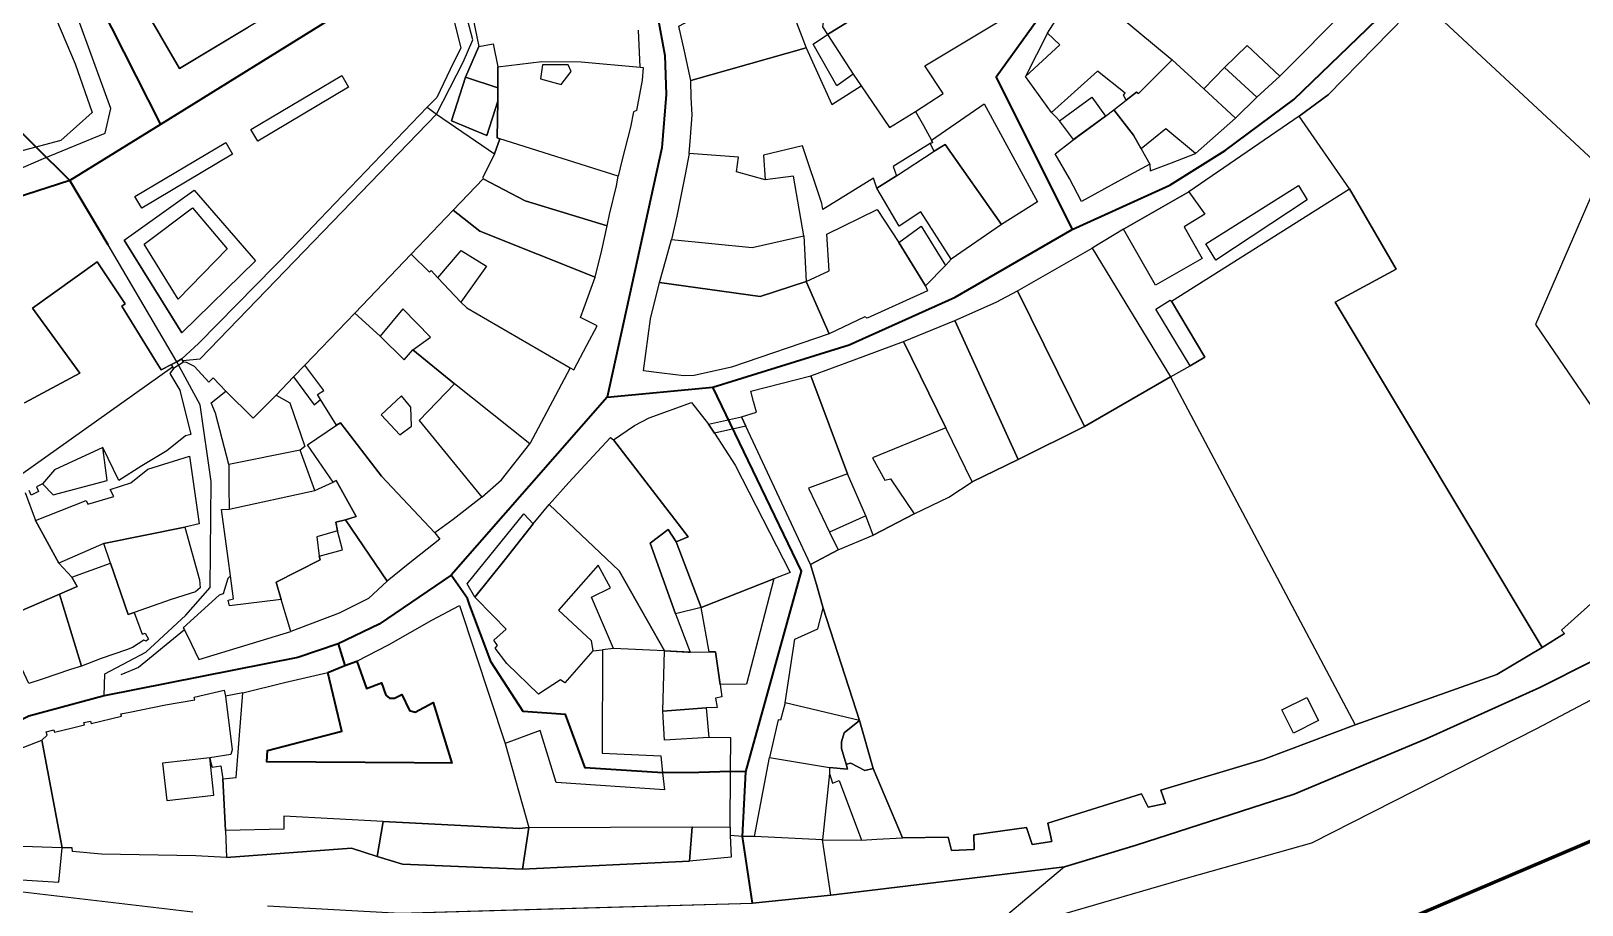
# Model space of a CAD drawing. Header units: millimetres. Extents: x 2635158 to 2636580, y 5834609 to 5836244.
# Drawn here: x 2635887.2 to 2636109.7, y 5835239.5 to 5835364.8 of the extents above; entities that cross this region are included whole.
import ezdxf

# ---------------------------------------------------------------- set-up
doc = ezdxf.new("R2010")
doc.units = ezdxf.units.MM
for name, color, linetype in [('IRT_OpenStreetMap_Vector geometry_amenity_parking', 44, 'Continuous'), ('IRT_OpenStreetMap_Vector geometry_barrier_city_wall', 90, 'Continuous'), ('IRT_OpenStreetMap_Vector geometry_barrier_fence', 90, 'Continuous'), ('IRT_OpenStreetMap_Vector geometry_barrier_hedge', 90, 'Continuous'), ('IRT_OpenStreetMap_Vector geometry_barrier_wall', 90, 'Continuous'), ('IRT_OpenStreetMap_Vector geometry_building_civic', 10, 'Continuous'), ('IRT_OpenStreetMap_Vector geometry_building_garage', 10, 'Continuous'), ('IRT_OpenStreetMap_Vector geometry_building_house', 10, 'Continuous'), ('IRT_OpenStreetMap_Vector geometry_building_residential', 10, 'Continuous'), ('IRT_OpenStreetMap_Vector geometry_building_yes', 10, 'Continuous'), ('IRT_OpenStreetMap_Vector geometry_highway_corridor', 220, 'Continuous'), ('IRT_OpenStreetMap_Vector geometry_highway_path', 220, 'Continuous'), ('IRT_OpenStreetMap_Vector geometry_highway_steps', 220, 'Continuous'), ('IRT_OpenStreetMap_Vector geometry_historic_castle', 20, 'Continuous'), ('IRT_OpenStreetMap_Vector geometry_landuse_forest', 60, 'Continuous'), ('IRT_OpenStreetMap_Vector geometry_landuse_grass', 60, 'Continuous'), ('IRT_OpenStreetMap_Vector geometry_landuse_orchard', 60, 'Continuous'), ('IRT_OpenStreetMap_Vector geometry_leisure_garden', 82, 'Continuous'), ('IRT_OpenStreetMap_Vector geometry_leisure_outdoor_seating', 82, 'Continuous'), ('IRT_OpenStreetMap_Vector geometry_leisure_park', 82, 'Continuous'), ('IRT_OpenStreetMap_Vector geometry_man_made_tower', 30, 'Continuous'), ('IRT_OpenStreetMap_Vector geometry_natural_scrub', 72, 'Continuous'), ('IRT_OpenStreetMap_Vector geometry_unknown', 7, 'Continuous')]:
    doc.layers.add(name, color=color, linetype=linetype)
for name, color, linetype, lineweight in [('IRT_OpenStreetMap_Vector geometry_highway_footway', 220, 'Continuous', 30), ('IRT_OpenStreetMap_Vector geometry_highway_pedestrian', 220, 'Continuous', 35), ('IRT_OpenStreetMap_Vector geometry_waterway_river', 130, 'Continuous', 60)]:
    doc.layers.add(name, color=color, linetype=linetype, lineweight=lineweight)

msp = doc.modelspace()

# ---------------------------------------------------------------- linework, layer by layer
at = {"layer": 'IRT_OpenStreetMap_Vector geometry_amenity_parking'}
msp.add_lwpolyline([(2635993.74, 5835286.24), (2635989.8, 5835271.15), (2635986.03, 5835271.1), (2635985.34, 5835275.81), (2635984.43, 5835275.77), (2635983.29, 5835282.16), (2635993.74, 5835286.24)], dxfattribs=at)
at = {"layer": 'IRT_OpenStreetMap_Vector geometry_barrier_city_wall'}
msp.add_lwpolyline([(2636012.2, 5835249.14), (2636018.72, 5835249.21), (2636019.19, 5835247.31), (2636022.45, 5835247.43), (2636022.43, 5835249.55), (2636029.98, 5835250.62), (2636030.78, 5835248.18), (2636033.58, 5835248.61), (2636033.02, 5835251.25), (2636046.48, 5835255.42), (2636047.44, 5835253.53), (2636049.91, 5835254.03), (2636049.26, 5835255.97), (2636063.94, 5835260.35), (2636077.13, 5835265.32), (2636097.43, 5835272.55), (2636103.95, 5835276.41), (2636107.14, 5835278.4), (2636106.72, 5835278.9), (2636122.97, 5835293.47), (2636124.18, 5835294.49), (2636138.04, 5835307.87), (2636162.34, 5835344.96), (2636174.44, 5835393.68)], dxfattribs=at)
at = {"layer": 'IRT_OpenStreetMap_Vector geometry_barrier_fence'}
for points in [[(2636103.95, 5835276.41), (2636074.23, 5835325.95), (2636082.98, 5835330.66), (2636076.32, 5835342.2), (2636069.1, 5835352.59)], [(2635937.7, 5835251.45), (2635936.81, 5835246.43)], [(2635915.21, 5835246.31), (2635933.13, 5835247.62), (2635936.81, 5835246.43), (2635940.44, 5835245.33), (2635957.69, 5835244.65), (2635981.63, 5835245.77)]]:
    msp.add_lwpolyline(points, dxfattribs=at)
at = {"layer": 'IRT_OpenStreetMap_Vector geometry_barrier_hedge'}
for points in [[(2635860.66, 5835386.77), (2635858.8, 5835383.83), (2635858.02, 5835379.6), (2635858.18, 5835374.62), (2635865.89, 5835342.57), (2635868.33, 5835340.6), (2635884.99, 5835344.83), (2635888.95, 5835346.55), (2635897.78, 5835350.14), (2635898.61, 5835353.7), (2635893.74, 5835367.07), (2635887.67, 5835379.18), (2635882.16, 5835384.81), (2635876.83, 5835387.49), (2635870.63, 5835389.16), (2635864.79, 5835388.72), (2635860.66, 5835386.77)], [(2635900.54, 5835334.83), (2635910.55, 5835341.97), (2635919.38, 5835331.88)], [(2635903.39, 5835334.26), (2635910.31, 5835339.44), (2635915.31, 5835333.6), (2635908.26, 5835326.37), (2635903.39, 5835334.26)], [(2636050.64, 5835315.22), (2636077.13, 5835265.32)]]:
    msp.add_lwpolyline(points, dxfattribs=at)
at = {"layer": 'IRT_OpenStreetMap_Vector geometry_barrier_wall'}
for points in [[(2636112.78, 5835405.79), (2636111.74, 5835404.11), (2636109.03, 5835399.73), (2636103.98, 5835392.07), (2636097.92, 5835382.48), (2636094.82, 5835377.59), (2636086.54, 5835369.28), (2636073.24, 5835355.65), (2636069.1, 5835352.59), (2636053.25, 5835341.74), (2636043.9, 5835336.4), (2636039.39, 5835333.66)], [(2636066.32, 5835358.36), (2636076.04, 5835368.15), (2636080.97, 5835373.06), (2636087.07, 5835378.41), (2636094.05, 5835388.06)], [(2636033.57, 5835353.13), (2636034.16, 5835352.5), (2636034.7, 5835351.93)], [(2636047.66, 5835345.74), (2636047.73, 5835344.74), (2636050.79, 5835345.93), (2636054.22, 5835347.25)], [(2635900.54, 5835334.83), (2635908.8, 5835321.51)], [(2636018.36, 5835331.2), (2636018.77, 5835331.66), (2636019.14, 5835332.09)], [(2635908.79, 5835317.81), (2635908.08, 5835317.38), (2635907.32, 5835316.97)], [(2636013.83, 5835295.57), (2636018.81, 5835297.97), (2636022.18, 5835300.17)], [(2635998.97, 5835288.3), (2635999.83, 5835285.46), (2636000.8, 5835282.06), (2636006.03, 5835265.96), (2636007.99, 5835259.08), (2636012.2, 5835249.14)], [(2635983.29, 5835282.16), (2635979.64, 5835281.24)], [(2635984.43, 5835275.77), (2635983.29, 5835282.16)], [(2635995.33, 5835268.5), (2635996.75, 5835277.62), (2636000.03, 5835279.07), (2636000.8, 5835282.06)], [(2635909.16, 5835278.93), (2635902.57, 5835273.57), (2635900.05, 5835272.48)], [(2635967.77, 5835275.94), (2635969.14, 5835276.08)], [(2635917.54, 5835269.91), (2635916.31, 5835269.68), (2635915.06, 5835269.46)], [(2635958.58, 5835250.6), (2635957.69, 5835244.65)], [(2635990.94, 5835249.33), (2635989.24, 5835249.32), (2635987.48, 5835249.47)], [(2636000.69, 5835248.85), (2636006.32, 5835248.77)]]:
    msp.add_lwpolyline(points, dxfattribs=at)
at = {"layer": 'IRT_OpenStreetMap_Vector geometry_building_civic'}
msp.add_lwpolyline([(2636007.99, 5835292.52), (2636006.9, 5835295.29), (2636004.29, 5835301.3), (2635999.05, 5835315.37), (2636005.23, 5835317.65), (2636012.33, 5835320.28), (2636018.39, 5835307.9), (2636007.89, 5835303.6), (2636009.66, 5835300.42), (2636010.45, 5835300.6), (2636013.83, 5835295.57), (2636007.99, 5835292.52)], dxfattribs=at)
at = {"layer": 'IRT_OpenStreetMap_Vector geometry_building_garage'}
for points in [[(2636063.03, 5835355.31), (2636058.35, 5835359.58), (2636055.42, 5835356.53), (2636059.93, 5835352.32), (2636063.03, 5835355.31)], [(2636036.69, 5835349.26), (2636034.7, 5835351.93), (2636039.34, 5835355.31), (2636041.3, 5835352.62), (2636036.69, 5835349.26)], [(2636004.11, 5835259.67), (2636003.43, 5835261.92), (2636003.41, 5835262.87), (2636003.83, 5835264.18), (2636006.03, 5835265.96), (2635995.33, 5835268.5), (2635994.66, 5835265.98), (2635994.35, 5835266.04), (2635993.08, 5835260.62), (2636001.71, 5835259.21), (2636004.31, 5835258.96), (2636004.11, 5835259.67)], [(2635977.81, 5835267.29), (2635984.02, 5835267.76), (2635984.41, 5835263.49), (2635978.06, 5835263.14), (2635977.81, 5835267.29)]]:
    msp.add_lwpolyline(points, dxfattribs=at)
at = {"layer": 'IRT_OpenStreetMap_Vector geometry_building_house'}
for points in [[(2636053.25, 5835341.74), (2636055.54, 5835338.54), (2636052.6, 5835336.73), (2636055.18, 5835332.19), (2636048.45, 5835328.36), (2636043.9, 5835336.4), (2636053.25, 5835341.74)], [(2635979.06, 5835334.92), (2635990.61, 5835333.75), (2635998.04, 5835335.43), (2635998.34, 5835328.89), (2635991.78, 5835326.72), (2635977.34, 5835328.74), (2635978.3, 5835332.14), (2635979.06, 5835334.92)], [(2636038.27, 5835308.11), (2636028.67, 5835327.55), (2636039.39, 5835333.66), (2636050.64, 5835315.22), (2636038.27, 5835308.11)], [(2636028.75, 5835303.35), (2636019.67, 5835323.31), (2636025.6, 5835325.92), (2636028.67, 5835327.55), (2636038.27, 5835308.11), (2636028.75, 5835303.35)], [(2635990.94, 5835249.33), (2635993.08, 5835260.62), (2636001.71, 5835259.21), (2636001.69, 5835258.35), (2636000.69, 5835248.85), (2635990.94, 5835249.33)]]:
    msp.add_lwpolyline(points, dxfattribs=at)
at = {"layer": 'IRT_OpenStreetMap_Vector geometry_building_residential'}
for points in [[(2635940.66, 5835394.54), (2635944.42, 5835388.33), (2635944.31, 5835380.66), (2635945.41, 5835378.53), (2635944.68, 5835378.29), (2635944.35, 5835378.83), (2635942.72, 5835378.51), (2635941.87, 5835379.41), (2635929.83, 5835372.28), (2635908.48, 5835359.43), (2635901.5, 5835371.46), (2635912.08, 5835377.6), (2635917.49, 5835382.2), (2635929.39, 5835388.53), (2635939.98, 5835394.09), (2635940.66, 5835394.54)], [(2636014.05, 5835353.29), (2636018.01, 5835355.86), (2636015.39, 5835359.81), (2636030.67, 5835368.98), (2636024.69, 5835378.46), (2636016.83, 5835373.69), (2636004.28, 5835366.06), (2636001.43, 5835364.32), (2636005.08, 5835358.6), (2636006.24, 5835356.93), (2636010.3, 5835350.97), (2636014.05, 5835353.29)], [(2635994.3, 5835373.04), (2635998.37, 5835362.42), (2635981.82, 5835357.7), (2635980.91, 5835361.94), (2635980.1, 5835365.49), (2635994.3, 5835373.04)], [(2636033, 5835364.48), (2636034.93, 5835367.56), (2636035.68, 5835368.28), (2636038.49, 5835371), (2636050.87, 5835360.7), (2636046.05, 5835355.85), (2636045.75, 5835356.04), (2636044.28, 5835354.9), (2636043.9, 5835355.6), (2636044.11, 5835355.89), (2636040.15, 5835359.03), (2636033.57, 5835353.13), (2636029.82, 5835358.31), (2636034.74, 5835362.82), (2636033, 5835364.48)], [(2635947.65, 5835367.15), (2635948.8, 5835362.4), (2635947.3, 5835359.29), (2635945.4, 5835355.3), (2635943.99, 5835353.87), (2635945.31, 5835352.9), (2635953.64, 5835347.19), (2635954.43, 5835349.36), (2635954.03, 5835349.5), (2635954.13, 5835354.74)], [(2635954.13, 5835354.74), (2635952.56, 5835349.83), (2635947.47, 5835351.93), (2635949.47, 5835358.17), (2635951.42, 5835362.61), (2635953.47, 5835362.95), (2635954.13, 5835359.69), (2635960.44, 5835360.43), (2635966.07, 5835360.39), (2635974.56, 5835359.62), (2635974.32, 5835364.91)], [(2635998.37, 5835362.42), (2636002.05, 5835354.29), (2636006.24, 5835356.93), (2636010.3, 5835350.97), (2636014.05, 5835353.29), (2636015.18, 5835351.26), (2636016.34, 5835349.18), (2636016.49, 5835348.84), (2636016.15, 5835348.66), (2636010.85, 5835345.39), (2636011.34, 5835344.03), (2636008.49, 5835342.26), (2636008.01, 5835343.7), (2636000.73, 5835339.2), (2636000.6, 5835340.09), (2635997.83, 5835348.36), (2635992.26, 5835347.03), (2635992.49, 5835343.49), (2635988.38, 5835344.62), (2635988.66, 5835346.73), (2635981.58, 5835347.23), (2635981.79, 5835349.59), (2635982.01, 5835352.77), (2635981.88, 5835355.28), (2635981.82, 5835357.7), (2635998.37, 5835362.42)], [(2636042.52, 5835353.53), (2636044.28, 5835354.9), (2636045.75, 5835356.04), (2636046.05, 5835355.85), (2636050.87, 5835360.7), (2636055.42, 5835356.53), (2636059.93, 5835352.32), (2636054.22, 5835347.25), (2636049.95, 5835350.8), (2636046.42, 5835347.91), (2636045.31, 5835349.87), (2636042.52, 5835353.53)], [(2636016.15, 5835348.66), (2636016.49, 5835348.84), (2636016.34, 5835349.18), (2636023.88, 5835354.37), (2636031.57, 5835340.31), (2636026.36, 5835337.05), (2636018.31, 5835348.56), (2636016.73, 5835347.58), (2636016.15, 5835348.66)], [(2636042.52, 5835353.53), (2636045.31, 5835349.87), (2636046.42, 5835347.91), (2636047.66, 5835345.74), (2636043.08, 5835343.23), (2636037.88, 5835340.38), (2636036.13, 5835343.66), (2636034.07, 5835347.21), (2636036.42, 5835349.01), (2636041.3, 5835352.62), (2636042.52, 5835353.53)], [(2635971.39, 5835343.98), (2635954.43, 5835349.36), (2635953.64, 5835347.19), (2635951.98, 5835343.83), (2635952.05, 5835343.61), (2635958.06, 5835340.46), (2635969.81, 5835336.86), (2635970.15, 5835338.49), (2635971.13, 5835342.62), (2635971.39, 5835343.98)], [(2636011.34, 5835344.03), (2636016.73, 5835347.58), (2636018.31, 5835348.56), (2636026.36, 5835337.05), (2636019.14, 5835332.09), (2636014.81, 5835338.86), (2636011.71, 5835336.84), (2636008.49, 5835342.26), (2636011.34, 5835344.03)], [(2635996.55, 5835344), (2635992.49, 5835343.49), (2635988.38, 5835344.62), (2635988.66, 5835346.73), (2635981.58, 5835347.23), (2635981, 5835344.22), (2635979.8, 5835338.24), (2635979.06, 5835334.92), (2635990.61, 5835333.75), (2635998.04, 5835335.43), (2635996.55, 5835344)], [(2635968.11, 5835329.5), (2635969.07, 5835333.39), (2635969.81, 5835336.86), (2635958.06, 5835340.46), (2635952.05, 5835343.61), (2635947.74, 5835339.12), (2635951.54, 5835336.1), (2635968.11, 5835329.5)], [(2636001.33, 5835335.69), (2636008.56, 5835339.21), (2636011.67, 5835334.49), (2636015.49, 5835328.29), (2636015.76, 5835327.57), (2636007.13, 5835323.62), (2636006.8, 5835323.81), (2636001.65, 5835321.4), (2635998.34, 5835328.89), (2636001.64, 5835330.4), (2636001.33, 5835335.69)], [(2635949.67, 5835325.11), (2635964.51, 5835316.52), (2635960.73, 5835309.41), (2635958.72, 5835305.64), (2635947.93, 5835314.21), (2635941.92, 5835319.1), (2635944.48, 5835320.93), (2635940.51, 5835324.96), (2635937.26, 5835321.04), (2635933.6, 5835324.35), (2635941.69, 5835332.82), (2635944.32, 5835330.24), (2635944.57, 5835330.45), (2635945.52, 5835329.41), (2635948.83, 5835325.94), (2635949.67, 5835325.11)], [(2635894.17, 5835315.76), (2635887.39, 5835325.09), (2635896.65, 5835331.7), (2635900.66, 5835325.71), (2635900.21, 5835325.38), (2635904.86, 5835317.76), (2635905.82, 5835316.25), (2635907.32, 5835316.97), (2635907.45, 5835316.66), (2635907.59, 5835316.4), (2635907.06, 5835315.69), (2635908.52, 5835313.32), (2635910.08, 5835306.96), (2635909.31, 5835306.77), (2635906.65, 5835304.63), (2635903.05, 5835302.46), (2635899.75, 5835300.38), (2635897.47, 5835305.07), (2635890.52, 5835301.89), (2635888.83, 5835299.87), (2635887.93, 5835299.43), (2635888.23, 5835298.78), (2635887.18, 5835298.24), (2635886.88, 5835298.91)], [(2635976.05, 5835323.54), (2635977.34, 5835328.74), (2635991.78, 5835326.72), (2635998.34, 5835328.89), (2636001.65, 5835321.4), (2635987.67, 5835316.6), (2635982.28, 5835315.43), (2635980.83, 5835315.37), (2635977.66, 5835315.76), (2635975.03, 5835316.1), (2635976.05, 5835323.54)], [(2636022.18, 5835300.17), (2636018.39, 5835307.9), (2636012.33, 5835320.28), (2636019.67, 5835323.31), (2636028.75, 5835303.35), (2636022.18, 5835300.17)], [(2635886.24, 5835311.49), (2635894.17, 5835315.76)], [(2635998.97, 5835288.3), (2635989.69, 5835308.15), (2635989.07, 5835309.48), (2635991.24, 5835310.15), (2635990.83, 5835311.69), (2635990.41, 5835313.15), (2635999.05, 5835315.37), (2636004.29, 5835301.3), (2635998.7, 5835299.24), (2636001.69, 5835292.97), (2636002.94, 5835290.4), (2635998.97, 5835288.3)], [(2635915.12, 5835313.15), (2635919.01, 5835309.3), (2635922.31, 5835312.61), (2635924.3, 5835311.48), (2635926.45, 5835305.25), (2635925.76, 5835304.71), (2635915.52, 5835302.64), (2635913.65, 5835310), (2635913.02, 5835311.49), (2635915.12, 5835313.15)], [(2635954.66, 5835300.44), (2635958.72, 5835305.64), (2635947.93, 5835314.21), (2635942.86, 5835308.98), (2635951.84, 5835297.99), (2635954.66, 5835300.44)], [(2635975.82, 5835309.36), (2635981.92, 5835311.56), (2635984.37, 5835308.44), (2635985.22, 5835307.13), (2635988.2, 5835302.55), (2635996.06, 5835287.19), (2635993.74, 5835286.24), (2635983.29, 5835282.16), (2635979.69, 5835291.55), (2635981.43, 5835292.29), (2635970.71, 5835306.19), (2635973.75, 5835308.24), (2635975.82, 5835309.36)], [(2635931.55, 5835308.63), (2635937.43, 5835301), (2635945.11, 5835292.86), (2635945.8, 5835291.95), (2635941.26, 5835288.35), (2635938.27, 5835285.93), (2635932.29, 5835294.72), (2635933.81, 5835295.19), (2635930.95, 5835300.34), (2635930.52, 5835300.11), (2635926.83, 5835305.48), (2635931.01, 5835308.29), (2635931.55, 5835308.63)], [(2635979.69, 5835291.55), (2635978.58, 5835293.33), (2635975.96, 5835291.39), (2635979.64, 5835281.24), (2635981.72, 5835275.76), (2635978.05, 5835275.92), (2635971.54, 5835287.39), (2635961.48, 5835296.94), (2635964.31, 5835300.08), (2635968.36, 5835304.48), (2635970.31, 5835306.54), (2635970.71, 5835306.19), (2635981.43, 5835292.29), (2635979.69, 5835291.55)], [(2635901.48, 5835300.01), (2635903.9, 5835301.99), (2635909.88, 5835303.84), (2635910.44, 5835300.17), (2635911.27, 5835294.13), (2635909.23, 5835293.68), (2635897.62, 5835291.32), (2635891.14, 5835288.51), (2635887.8, 5835294.61), (2635895.06, 5835297.48), (2635895.33, 5835296.96), (2635899.04, 5835298.07), (2635898.51, 5835299.08), (2635901.48, 5835300.01)], [(2635925.76, 5835304.71), (2635915.52, 5835302.64), (2635915.55, 5835299.39), (2635915.58, 5835296.27), (2635927.87, 5835298.95), (2635925.76, 5835304.71)], [(2635930.52, 5835300.11), (2635930.95, 5835300.34), (2635933.81, 5835295.19), (2635932.29, 5835294.72), (2635930.87, 5835294.38), (2635931.14, 5835293.12), (2635928.15, 5835292.29), (2635928.51, 5835289.52), (2635928.65, 5835289), (2635922.35, 5835285.78), (2635923.04, 5835283.31), (2635915.62, 5835282.39), (2635915.44, 5835283.2), (2635916.19, 5835283.38), (2635915.79, 5835286.7), (2635915.43, 5835289.16), (2635914.49, 5835296.19), (2635915.58, 5835296.27), (2635927.87, 5835298.95), (2635930.52, 5835300.11)], [(2635950.82, 5835283.61), (2635955.12, 5835288.97), (2635959.19, 5835294.16), (2635961.48, 5835296.94), (2635971.54, 5835287.39), (2635978.05, 5835275.92), (2635970.74, 5835276.25), (2635967.59, 5835283.62), (2635970.29, 5835284.98), (2635968.52, 5835288.22), (2635962.84, 5835281.75), (2635967.5, 5835277.43), (2635967.77, 5835275.94), (2635963.76, 5835271.33), (2635963.12, 5835271.77), (2635959.97, 5835269.72), (2635955.43, 5835274.14), (2635953.73, 5835276.3), (2635954.07, 5835276.68), (2635953.54, 5835277.46), (2635955.31, 5835279.06), (2635953.45, 5835280.95), (2635950.82, 5835283.61)], [(2635938.27, 5835285.93), (2635935.6, 5835283.42), (2635933.56, 5835282.43), (2635931.38, 5835281.34), (2635924.42, 5835278.69), (2635923.04, 5835283.31), (2635922.35, 5835285.78), (2635928.65, 5835289), (2635928.51, 5835289.52), (2635931.87, 5835290.4), (2635931.14, 5835293.12), (2635930.87, 5835294.38), (2635932.29, 5835294.72), (2635938.27, 5835285.93)], [(2635901.09, 5835281.16), (2635898.57, 5835288.49), (2635897.62, 5835291.32), (2635909.23, 5835293.68), (2635911.34, 5835286.12), (2635911.42, 5835284.95), (2635910.75, 5835284.42), (2635907.28, 5835283.3), (2635901.96, 5835281.42), (2635901.09, 5835281.16)], [(2635891.25, 5835284.04), (2635893.8, 5835285.18), (2635893.02, 5835286.51), (2635898.57, 5835288.49), (2635901.09, 5835281.16), (2635901.96, 5835281.42), (2635903.12, 5835278.34), (2635903.54, 5835278.47), (2635904.03, 5835277.6), (2635903.69, 5835277.3), (2635903.35, 5835277.45), (2635901.7, 5835276.43), (2635900.88, 5835276.1), (2635897.22, 5835274.82), (2635894.42, 5835273.76), (2635891.25, 5835284.04)], [(2635923.04, 5835283.31), (2635915.62, 5835282.39), (2635915.44, 5835283.2), (2635916.19, 5835283.38), (2635915.79, 5835286.7), (2635915.4, 5835286.33), (2635914.75, 5835284.09), (2635914.16, 5835283.92), (2635909, 5835279.23), (2635909.16, 5835278.93), (2635910.19, 5835276.87), (2635911.24, 5835274.69), (2635924.42, 5835278.69), (2635923.04, 5835283.31)], [(2635882.58, 5835280.34), (2635891.25, 5835284.04), (2635894.42, 5835273.76), (2635892.82, 5835273.27), (2635888.77, 5835271.89), (2635886.85, 5835271.25), (2635883.84, 5835277.72), (2635882.58, 5835280.34)], [(2635948.62, 5835282.43), (2635955.17, 5835262.65), (2635958.58, 5835250.6), (2635957.19, 5835250.46), (2635937.7, 5835251.45), (2635923.45, 5835252.22), (2635923.42, 5835250.35), (2635915.06, 5835250.16), (2635914.69, 5835257.56), (2635916.61, 5835257.78), (2635917.54, 5835269.91), (2635923.54, 5835271.39), (2635929.75, 5835272.83), (2635931.76, 5835264.41), (2635921.07, 5835261.64), (2635920.99, 5835260.04), (2635942.11, 5835259.88), (2635947.54, 5835259.85), (2635944.86, 5835268.52), (2635942.25, 5835267.13), (2635941.45, 5835267.4), (2635940.35, 5835269.69), (2635939.31, 5835269.14), (2635938.57, 5835269.13), (2635938.08, 5835269.56), (2635937.45, 5835271.36), (2635935.28, 5835270.52), (2635933.92, 5835274.44), (2635938.44, 5835276.78), (2635944.67, 5835280.34), (2635948.62, 5835282.43)], [(2635879.49, 5835258.88), (2635881.73, 5835260.21), (2635885.27, 5835261.77), (2635888.7, 5835263.12), (2635891.62, 5835247.7), (2635884.52, 5835247.92), (2635878.12, 5835247.81), (2635875.52, 5835247.34), (2635875.72, 5835249.71), (2635876.29, 5835253.44), (2635877.81, 5835256.11), (2635879.49, 5835258.88)], [(2636007.99, 5835259.08), (2636006.77, 5835258.79), (2636004.75, 5835259.82), (2636004.11, 5835259.67), (2636004.31, 5835258.96), (2636001.71, 5835259.21), (2636001.69, 5835258.35), (2636002.12, 5835256.97), (2636003.1, 5835257.34), (2636006.32, 5835248.77), (2636008.51, 5835248.91), (2636012.2, 5835249.14), (2636007.99, 5835259.08)], [(2635982.02, 5835250.71), (2635987.45, 5835250.64), (2635987.48, 5835249.47), (2635987.58, 5835246.34), (2635981.63, 5835245.77), (2635982.02, 5835250.71)]]:
    msp.add_lwpolyline(points, dxfattribs=at)
at = {"layer": 'IRT_OpenStreetMap_Vector geometry_building_yes'}
for points in [[(2636004.28, 5835366.06), (2636003.88, 5835367.01), (2636005.03, 5835367.5), (2636002.91, 5835371.7), (2636001.95, 5835371.22), (2636001.04, 5835373.13), (2636000.69, 5835372.99), (2635999.99, 5835374.1), (2635997.39, 5835372.81), (2636000.82, 5835366.1), (2636000.69, 5835365.41), (2636001.43, 5835364.32), (2636004.28, 5835366.06)], [(2636001.43, 5835364.32), (2636005.08, 5835358.6), (2636002.74, 5835356.97), (2635999.37, 5835362.94), (2636001.43, 5835364.32)], [(2636066.32, 5835358.36), (2636061.61, 5835362.73), (2636058.35, 5835359.58), (2636063.03, 5835355.31), (2636066.32, 5835358.36)], [(2635954.13, 5835354.74), (2635954.11, 5835356.67), (2635949.47, 5835358.17), (2635947.47, 5835351.93), (2635952.56, 5835349.83), (2635954.13, 5835354.74)], [(2635913.3, 5835315.09), (2635912.66, 5835314.46), (2635910.63, 5835316.7), (2635909.45, 5835317.26), (2635909.06, 5835317.35), (2635908.9, 5835317.59), (2635908.79, 5835317.81), (2635911.21, 5835320.02), (2635924.88, 5835333.92), (2635928.62, 5835337.82), (2635943.99, 5835353.87), (2635945.31, 5835352.9), (2635953.64, 5835347.19), (2635951.98, 5835343.83), (2635952.05, 5835343.61), (2635947.74, 5835339.12), (2635941.69, 5835332.82), (2635933.6, 5835324.35), (2635926.44, 5835316.92), (2635924.84, 5835315.23), (2635922.31, 5835312.61), (2635919.01, 5835309.3), (2635915.12, 5835313.15), (2635913.3, 5835315.09)], [(2636068.98, 5835342.64), (2636070.21, 5835340.59), (2636057.11, 5835331.96), (2636055.7, 5835334.29), (2636068.98, 5835342.64)], [(2635968.38, 5835322.56), (2635965.98, 5835323.73), (2635966.5, 5835325.16), (2635968.11, 5835329.5), (2635951.54, 5835336.1), (2635947.74, 5835339.12), (2635941.69, 5835332.82), (2635944.32, 5835330.24), (2635944.57, 5835330.45), (2635945.52, 5835329.41), (2635948.85, 5835333.33), (2635952.52, 5835331.08), (2635948.83, 5835325.94), (2635949.67, 5835325.11), (2635964.51, 5835316.52), (2635965.04, 5835316.25), (2635966.89, 5835319.77), (2635968.38, 5835322.56)], [(2636011.67, 5835334.49), (2636014.84, 5835336.85), (2636018.36, 5835331.2), (2636015.49, 5835328.29), (2636011.67, 5835334.49)], [(2636053.43, 5835316.8), (2636048.5, 5835324.94), (2636050.59, 5835326.23), (2636050.75, 5835326.08), (2636055.56, 5835318.03), (2636053.43, 5835316.8)], [(2635907.32, 5835316.97), (2635908.08, 5835317.38), (2635908.79, 5835317.81), (2635908.9, 5835317.59), (2635909.06, 5835317.35), (2635907.59, 5835316.4), (2635907.45, 5835316.66), (2635907.32, 5835316.97)], [(2635928.25, 5835312.7), (2635929.19, 5835313.28), (2635926.44, 5835316.92), (2635924.84, 5835315.23), (2635927.77, 5835311.2), (2635928.69, 5835311.98), (2635928.25, 5835312.7)], [(2635984.37, 5835308.44), (2635989.07, 5835309.48), (2635989.69, 5835308.15), (2635985.22, 5835307.13), (2635984.37, 5835308.44)], [(2635898.09, 5835300.36), (2635897.47, 5835305.07), (2635890.52, 5835301.89), (2635888.83, 5835299.87), (2635890.36, 5835298.29), (2635898.09, 5835300.36)], [(2636007.99, 5835292.52), (2636006.9, 5835295.29), (2636001.69, 5835292.97), (2636002.94, 5835290.4), (2636007.99, 5835292.52)], [(2635987.52, 5835258.65), (2635987.54, 5835263.45), (2635984.41, 5835263.49), (2635978.06, 5835263.14), (2635977.81, 5835267.29), (2635978.05, 5835275.92), (2635970.74, 5835276.25), (2635969.14, 5835276.08), (2635969.09, 5835261.26), (2635977.51, 5835260.87), (2635977.74, 5835258.44), (2635978.05, 5835256), (2635962.52, 5835257.08), (2635960.22, 5835264.52), (2635955.17, 5835262.65), (2635958.58, 5835250.6), (2635982.02, 5835250.71), (2635987.45, 5835250.64), (2635987.52, 5835258.65)], [(2635985.34, 5835275.81), (2635986.03, 5835271.1), (2635986.27, 5835269.33), (2635985.37, 5835269.17), (2635985.58, 5835267.79), (2635984.02, 5835267.76), (2635977.81, 5835267.29), (2635978.05, 5835275.92), (2635981.39, 5835275.76), (2635981.72, 5835275.76), (2635984.43, 5835275.77), (2635985.34, 5835275.81)], [(2635910.65, 5835268.92), (2635910.58, 5835269.31), (2635914.86, 5835270.31), (2635915.06, 5835269.46), (2635916, 5835261.74), (2635915.83, 5835261.08), (2635912.81, 5835260.6), (2635912.98, 5835259.87), (2635913.17, 5835259.26), (2635914.38, 5835259.43), (2635914.69, 5835257.56), (2635915.06, 5835250.16), (2635915.21, 5835246.31), (2635910.82, 5835246.52), (2635897.3, 5835246.8), (2635893.12, 5835247.18), (2635893.08, 5835247.68), (2635891.62, 5835247.7), (2635888.7, 5835263.12), (2635889.48, 5835263.84), (2635889.34, 5835264.32), (2635890.46, 5835264.59), (2635890.55, 5835264.26), (2635893.1, 5835264.89), (2635894.84, 5835265.32), (2635894.74, 5835265.65), (2635895.71, 5835265.87), (2635895.81, 5835265.52), (2635900.15, 5835266.56), (2635900.06, 5835266.88), (2635901.35, 5835267.14), (2635906.45, 5835268.18), (2635910.65, 5835268.92)], [(2636068.26, 5835264.13), (2636066.58, 5835267.46), (2636070.18, 5835269.26), (2636071.86, 5835265.93), (2636068.26, 5835264.13)], [(2636006.03, 5835265.96), (2636003.83, 5835264.18), (2636003.41, 5835262.87), (2636003.43, 5835261.92), (2636004.11, 5835259.67), (2636004.75, 5835259.82), (2636006.77, 5835258.79), (2636007.99, 5835259.08), (2636006.03, 5835265.96)]]:
    msp.add_lwpolyline(points, dxfattribs=at)
at = {"layer": 'IRT_OpenStreetMap_Vector geometry_highway_corridor'}
for points in [[(2635908.9, 5835317.59), (2635911.43, 5835317.81), (2635945.31, 5835352.9), (2635949.17, 5835360.36), (2635950.54, 5835363.53), (2635947.79, 5835374.1)], [(2635653.1, 5835247.93), (2635656.01, 5835262.89), (2635671.4, 5835280.44), (2635680.69, 5835285.72), (2635705.9, 5835309.43), (2635727.97, 5835327.77), (2635752.65, 5835339.05), (2635760.45, 5835341.03), (2635830.4, 5835351.02), (2635835.32, 5835314.82), (2635852.67, 5835299.41), (2635858.94, 5835300.87), (2635864.24, 5835298.21), (2635866.98, 5835296.85), (2635885.65, 5835301.17), (2635907.45, 5835316.66)]]:
    msp.add_lwpolyline(points, dxfattribs=at)
at = {"layer": 'IRT_OpenStreetMap_Vector geometry_highway_footway'}
msp.add_lwpolyline([(2636118.41, 5835278.13), (2636103.6, 5835270.69), (2636087.29, 5835263.34), (2636068.38, 5835255.38), (2636045.68, 5835248.09), (2636035.41, 5835244.98), (2636026.46, 5835243.88), (2636001.9, 5835240.9), (2635990.64, 5835239.77)], dxfattribs=at)
at = {"layer": 'IRT_OpenStreetMap_Vector geometry_highway_path'}
for points in [[(2636084.89, 5835371.07), (2636086.54, 5835369.28), (2636112.63, 5835344.99), (2636102.98, 5835322.73), (2636122.97, 5835293.47)], [(2636035.41, 5835244.98), (2636021.87, 5835233.57), (2636014.9, 5835219.97), (2636007.86, 5835208.91), (2635999.68, 5835201.64)], [(2635921.1, 5835239.37), (2635940.12, 5835238.31), (2635952.93, 5835238.68), (2635969.85, 5835239.17), (2635990.64, 5835239.77)]]:
    msp.add_lwpolyline(points, dxfattribs=at)
at = {"layer": 'IRT_OpenStreetMap_Vector geometry_highway_pedestrian'}
for points in [[(2635969.83, 5835312.32), (2635984.98, 5835313.74), (2636004.51, 5835319.81), (2636019.73, 5835326.65), (2636036.52, 5835336.37), (2636050.54, 5835342.7), (2636058.46, 5835347.69), (2636068.34, 5835355.01), (2636078.85, 5835365.13), (2636084.89, 5835371.07), (2636096.45, 5835384.6), (2636119.2, 5835421.38)], [(2635993.71, 5835398.72), (2636008.61, 5835386.34), (2636017.64, 5835377.87), (2636025.31, 5835380.36), (2636033.91, 5835369.71), (2636025.63, 5835358.19), (2636036.52, 5835336.37)], [(2635850.45, 5835395.73), (2635862.54, 5835394.94), (2635870.61, 5835394.71), (2635876.42, 5835393.84), (2635882.47, 5835390.9), (2635888.18, 5835386.08), (2635905.73, 5835351.41)], [(2635892.72, 5835343.37), (2635853.17, 5835382.52)], [(2635971.84, 5835376.94), (2635974.73, 5835372.3), (2635977.07, 5835366.76), (2635978.08, 5835361.31), (2635978.28, 5835355.73), (2635977.64, 5835348.04), (2635969.83, 5835312.32), (2635947.43, 5835286.8), (2635937.12, 5835279.77), (2635931.25, 5835276.92), (2635925.44, 5835274.98), (2635897.67, 5835269.48)], [(2635945.77, 5835376.25), (2635905.73, 5835351.41)], [(2635905.73, 5835351.41), (2635892.72, 5835343.37), (2635864.15, 5835334.14), (2635856.18, 5835332)], [(2635898.23, 5835334.15), (2635892.72, 5835343.37)], [(2635989.7, 5835258.58), (2635997.7, 5835287.35), (2635984.98, 5835313.74)], [(2635977.74, 5835258.44), (2635966.67, 5835259.18), (2635963.84, 5835266.83), (2635957.77, 5835267.26), (2635953.17, 5835274.32), (2635950.11, 5835282.43), (2635949.78, 5835283.45), (2635947.43, 5835286.8)], [(2635931.25, 5835276.92), (2635932.17, 5835273.85)], [(2635929.75, 5835272.83), (2635932.17, 5835273.85), (2635933.92, 5835274.44), (2635935.28, 5835270.52), (2635937.45, 5835271.36), (2635938.08, 5835269.56), (2635938.57, 5835269.13), (2635939.31, 5835269.14), (2635940.35, 5835269.69), (2635941.45, 5835267.4), (2635942.25, 5835267.13), (2635944.86, 5835268.52), (2635947.54, 5835259.85), (2635942.11, 5835259.88), (2635920.99, 5835260.04), (2635921.07, 5835261.64), (2635931.76, 5835264.41), (2635929.75, 5835272.83)], [(2635897.67, 5835269.48), (2635886.87, 5835266.55), (2635879.71, 5835263.03), (2635876.77, 5835260.57), (2635874.7, 5835257.12), (2635871.81, 5835247.27)], [(2635987.52, 5835258.65), (2635982.96, 5835258.51), (2635977.74, 5835258.44)], [(2635989.7, 5835258.58), (2635987.52, 5835258.65)], [(2635990.64, 5835239.77), (2635989.24, 5835249.32), (2635989.7, 5835258.58)]]:
    msp.add_lwpolyline(points, dxfattribs=at)
at = {"layer": 'IRT_OpenStreetMap_Vector geometry_highway_steps'}
msp.add_lwpolyline([(2635897.67, 5835269.48), (2635897.74, 5835272.62), (2635903.65, 5835275.75), (2635909.37, 5835281.03), (2635912.85, 5835285), (2635913, 5835300.23), (2635911.41, 5835311.22), (2635908.08, 5835317.38), (2635898.23, 5835334.15)], dxfattribs=at)
at = {"layer": 'IRT_OpenStreetMap_Vector geometry_historic_castle'}
msp.add_lwpolyline([(2635949.36, 5835372.6), (2635951.42, 5835362.61), (2635949.47, 5835358.17), (2635954.11, 5835356.67), (2635954.13, 5835354.74), (2635954.03, 5835349.5), (2635954.43, 5835349.36), (2635953.64, 5835347.19), (2635951.98, 5835343.83), (2635952.05, 5835343.61), (2635947.74, 5835339.12), (2635941.69, 5835332.82), (2635933.6, 5835324.35), (2635926.44, 5835316.92), (2635924.84, 5835315.23), (2635922.31, 5835312.61), (2635919.01, 5835309.3), (2635915.12, 5835313.15), (2635913.3, 5835315.09), (2635912.66, 5835314.46), (2635910.63, 5835316.7), (2635909.45, 5835317.26), (2635909.06, 5835317.35), (2635907.59, 5835316.4), (2635907.06, 5835315.69), (2635908.52, 5835313.32), (2635910.08, 5835306.96), (2635909.31, 5835306.77), (2635906.65, 5835304.63), (2635903.05, 5835302.46), (2635899.75, 5835300.38), (2635897.47, 5835305.07), (2635890.52, 5835301.89), (2635888.83, 5835299.87), (2635887.93, 5835299.43), (2635888.23, 5835298.78), (2635887.18, 5835298.24), (2635886.88, 5835298.91)], dxfattribs=at)
at = {"layer": 'IRT_OpenStreetMap_Vector geometry_landuse_forest'}
msp.add_lwpolyline([(2635860.51, 5835380), (2635861.53, 5835383.18), (2635864.18, 5835385.55), (2635872.28, 5835386.97), (2635878.04, 5835385.4), (2635882.05, 5835382.44), (2635887.34, 5835374.67), (2635893.49, 5835360.1), (2635895.92, 5835353.13), (2635891.44, 5835349.09), (2635877.93, 5835345.53), (2635870.01, 5835342.86), (2635866.75, 5835346.33), (2635864.2, 5835357.05), (2635860.25, 5835370.73), (2635860.51, 5835380)], dxfattribs=at)
at = {"layer": 'IRT_OpenStreetMap_Vector geometry_landuse_grass'}
for points in [[(2636033, 5835364.48), (2636029.82, 5835358.31), (2636034.74, 5835362.82), (2636033, 5835364.48)], [(2635918.7, 5835350.69), (2635931.74, 5835358.42), (2635932.72, 5835356.75), (2635919.69, 5835349.02), (2635918.7, 5835350.69)], [(2635902.08, 5835341.09), (2635915.11, 5835348.82), (2635916.09, 5835347.15), (2635903.06, 5835339.42), (2635902.08, 5835341.09)], [(2636000.69, 5835248.85), (2636006.32, 5835248.77), (2636008.51, 5835248.91), (2636012.2, 5835249.14), (2636018.72, 5835249.21), (2636019.19, 5835247.31), (2636022.45, 5835247.43), (2636022.43, 5835249.55), (2636029.98, 5835250.62), (2636030.78, 5835248.18), (2636033.58, 5835248.61), (2636033.02, 5835251.25), (2636046.48, 5835255.42), (2636047.44, 5835253.53), (2636049.91, 5835254.03), (2636049.26, 5835255.97), (2636063.94, 5835260.35), (2636077.13, 5835265.32), (2636097.43, 5835272.55), (2636103.95, 5835276.41), (2636107.14, 5835278.4), (2636106.72, 5835278.9), (2636122.97, 5835293.47)], [(2636118.41, 5835278.13), (2636103.6, 5835270.69), (2636087.29, 5835263.34), (2636068.38, 5835255.38), (2636045.68, 5835248.09), (2636035.41, 5835244.98), (2636026.46, 5835243.88), (2636001.9, 5835240.9), (2636000.69, 5835248.85)], [(2635940.12, 5835238.31), (2635990.64, 5835239.77), (2636001.9, 5835240.9), (2636000.69, 5835248.85), (2635990.94, 5835249.33), (2635989.24, 5835249.32), (2635987.48, 5835249.47), (2635987.58, 5835246.34), (2635981.63, 5835245.77), (2635957.69, 5835244.65), (2635940.44, 5835245.33), (2635936.81, 5835246.43), (2635933.13, 5835247.62), (2635915.21, 5835246.31), (2635910.82, 5835246.52), (2635897.3, 5835246.8), (2635893.12, 5835247.18), (2635893.08, 5835247.68), (2635891.62, 5835247.7), (2635884.52, 5835247.92), (2635878.12, 5835247.81), (2635875.52, 5835247.34), (2635871.81, 5835247.27)], [(2635871.81, 5835247.27), (2635870.52, 5835243.2), (2635910.38, 5835238.51)]]:
    msp.add_lwpolyline(points, dxfattribs=at)
at = {"layer": 'IRT_OpenStreetMap_Vector geometry_landuse_orchard'}
msp.add_lwpolyline([(2636050.64, 5835315.22), (2636053.43, 5835316.8), (2636055.56, 5835318.03), (2636050.75, 5835326.08), (2636076.32, 5835342.2), (2636082.98, 5835330.66), (2636074.23, 5835325.95), (2636103.95, 5835276.41), (2636097.43, 5835272.55), (2636077.13, 5835265.32), (2636063.94, 5835260.35), (2636049.26, 5835255.97), (2636049.91, 5835254.03), (2636047.44, 5835253.53), (2636046.48, 5835255.42), (2636033.02, 5835251.25), (2636033.58, 5835248.61), (2636030.78, 5835248.18), (2636029.98, 5835250.62), (2636022.43, 5835249.55), (2636022.45, 5835247.43), (2636019.19, 5835247.31), (2636018.72, 5835249.21), (2636012.2, 5835249.14), (2636007.99, 5835259.08), (2636006.03, 5835265.96), (2636000.8, 5835282.06), (2635999.83, 5835285.46), (2635998.97, 5835288.3), (2636002.94, 5835290.4), (2636007.99, 5835292.52), (2636013.83, 5835295.57), (2636018.81, 5835297.97), (2636022.18, 5835300.17), (2636028.75, 5835303.35), (2636038.27, 5835308.11), (2636050.64, 5835315.22)], dxfattribs=at)
at = {"layer": 'IRT_OpenStreetMap_Vector geometry_leisure_garden'}
for points in [[(2635998.97, 5835288.3), (2636002.94, 5835290.4), (2636007.99, 5835292.52), (2636013.83, 5835295.57), (2636018.81, 5835297.97), (2636022.18, 5835300.17), (2636028.75, 5835303.35), (2636038.27, 5835308.11), (2636050.64, 5835315.22), (2636053.43, 5835316.8), (2636055.56, 5835318.03), (2636050.75, 5835326.08), (2636076.32, 5835342.2), (2636069.1, 5835352.59), (2636073.24, 5835355.65), (2636086.54, 5835369.28), (2636094.82, 5835377.59), (2636097.92, 5835382.48), (2636103.98, 5835392.07), (2636109.03, 5835399.73), (2636111.74, 5835404.11)], [(2636038.49, 5835371), (2636050.87, 5835360.7), (2636055.42, 5835356.53), (2636058.35, 5835359.58), (2636061.61, 5835362.73), (2636066.32, 5835358.36), (2636076.04, 5835368.15)], [(2635975.96, 5835291.39), (2635978.58, 5835293.33), (2635979.69, 5835291.55), (2635983.29, 5835282.16), (2635979.64, 5835281.24), (2635975.96, 5835291.39)], [(2636122.97, 5835293.47), (2636106.72, 5835278.9), (2636107.14, 5835278.4), (2636103.95, 5835276.41), (2636097.43, 5835272.55), (2636077.13, 5835265.32), (2636063.94, 5835260.35), (2636049.26, 5835255.97), (2636049.91, 5835254.03), (2636047.44, 5835253.53), (2636046.48, 5835255.42), (2636033.02, 5835251.25), (2636033.58, 5835248.61), (2636030.78, 5835248.18), (2636029.98, 5835250.62), (2636022.43, 5835249.55), (2636022.45, 5835247.43), (2636019.19, 5835247.31), (2636018.72, 5835249.21), (2636012.2, 5835249.14), (2636007.99, 5835259.08), (2636006.03, 5835265.96), (2636000.8, 5835282.06), (2635999.83, 5835285.46), (2635998.97, 5835288.3)], [(2635958.58, 5835250.6), (2635982.02, 5835250.71), (2635981.63, 5835245.77), (2635957.69, 5835244.65), (2635958.58, 5835250.6)]]:
    msp.add_lwpolyline(points, dxfattribs=at)
at = {"layer": 'IRT_OpenStreetMap_Vector geometry_leisure_outdoor_seating'}
for points in [[(2635951.42, 5835362.61), (2635953.47, 5835362.95), (2635954.13, 5835359.69), (2635954.11, 5835356.67), (2635949.47, 5835358.17), (2635951.42, 5835362.61)], [(2635950.82, 5835283.61), (2635949.71, 5835285.56), (2635957.87, 5835295.58), (2635959.19, 5835294.16), (2635955.12, 5835288.97), (2635950.82, 5835283.61)], [(2635937.7, 5835251.45), (2635923.45, 5835252.22), (2635923.42, 5835250.35), (2635915.06, 5835250.16), (2635915.21, 5835246.31), (2635933.13, 5835247.62), (2635936.81, 5835246.43), (2635937.7, 5835251.45)], [(2635958.58, 5835250.6), (2635957.69, 5835244.65), (2635940.44, 5835245.33), (2635936.81, 5835246.43), (2635937.7, 5835251.45), (2635957.19, 5835250.46), (2635958.58, 5835250.6)], [(2635875.52, 5835247.34), (2635875.85, 5835243.72), (2635891.17, 5835242.75), (2635891.62, 5835247.7), (2635884.52, 5835247.92), (2635878.12, 5835247.81), (2635875.52, 5835247.34)]]:
    msp.add_lwpolyline(points, dxfattribs=at)
at = {"layer": 'IRT_OpenStreetMap_Vector geometry_leisure_park'}
msp.add_lwpolyline([(2635900.54, 5835334.83), (2635910.55, 5835341.97), (2635919.38, 5835331.88), (2635908.8, 5835321.51), (2635900.54, 5835334.83)], dxfattribs=at)
at = {"layer": 'IRT_OpenStreetMap_Vector geometry_man_made_tower'}
msp.add_lwpolyline([(2635906.64, 5835254.46), (2635913.41, 5835255.23), (2635912.81, 5835260.6), (2635906.04, 5835259.83), (2635906.64, 5835254.46)], dxfattribs=at)
at = {"layer": 'IRT_OpenStreetMap_Vector geometry_natural_scrub'}
msp.add_lwpolyline([(2635886.31, 5835298.66), (2635887.8, 5835294.61), (2635891.14, 5835288.51), (2635893.02, 5835286.51), (2635893.8, 5835285.18), (2635891.25, 5835284.04), (2635882.58, 5835280.34)], dxfattribs=at)
at = {"layer": 'IRT_OpenStreetMap_Vector geometry_unknown'}
for points in [[(2636034.33, 5835237.95), (2636053.38, 5835243.46), (2636070.92, 5835248.4), (2636103.16, 5835264.8), (2636120.31, 5835273.81), (2636125.54, 5835276.45), (2636129.71, 5835278.84), (2636153.86, 5835291.52), (2636166.62, 5835300.31), (2636174.79, 5835309.36), (2636181.97, 5835326.02), (2636186.69, 5835338.35), (2636196.03, 5835377.16), (2636200.68, 5835400.91), (2636203.21, 5835413.75), (2636205.91, 5835442.88), (2636206.71, 5835448.84), (2636208.14, 5835465.91), (2636211.26, 5835517.43), (2636209.35, 5835530.46), (2636204.88, 5835542.42)], [(2635860.66, 5835386.77), (2635858.8, 5835383.83), (2635858.02, 5835379.6), (2635858.18, 5835374.62), (2635865.89, 5835342.57), (2635868.33, 5835340.6), (2635884.99, 5835344.83), (2635888.95, 5835346.55), (2635897.78, 5835350.14), (2635898.61, 5835353.7), (2635893.74, 5835367.07), (2635887.67, 5835379.18), (2635882.16, 5835384.81), (2635876.83, 5835387.49), (2635870.63, 5835389.16), (2635864.79, 5835388.72), (2635860.66, 5835386.77)], [(2635901.5, 5835371.46), (2635908.48, 5835359.43), (2635918.32, 5835365.34)], [(2635947.65, 5835367.15), (2635948.8, 5835362.4), (2635947.3, 5835359.29), (2635945.4, 5835355.3), (2635943.99, 5835353.87), (2635928.62, 5835337.82), (2635924.88, 5835333.92), (2635911.21, 5835320.02), (2635908.79, 5835317.81), (2635908.08, 5835317.38), (2635907.32, 5835316.97), (2635905.82, 5835316.25), (2635904.86, 5835317.76), (2635900.21, 5835325.38), (2635900.66, 5835325.71), (2635896.65, 5835331.7), (2635887.39, 5835325.09), (2635894.17, 5835315.76), (2635886.24, 5835311.49)], [(2635974.96, 5835359.57), (2635974.83, 5835357.78), (2635974.03, 5835353.41), (2635973.59, 5835353.21), (2635973.16, 5835351.02), (2635971.99, 5835346.38), (2635971.39, 5835343.98), (2635954.43, 5835349.36), (2635954.03, 5835349.5), (2635954.13, 5835354.74), (2635954.11, 5835356.67), (2635954.13, 5835359.69), (2635960.44, 5835360.43), (2635966.07, 5835360.39), (2635974.56, 5835359.62), (2635974.96, 5835359.57)], [(2635960.24, 5835357.95), (2635963.22, 5835357.14), (2635964.65, 5835359), (2635964.2, 5835359.94), (2635960.55, 5835359.98), (2635960.24, 5835357.95)], [(2635928.25, 5835312.7), (2635929.19, 5835313.28), (2635926.44, 5835316.92), (2635933.6, 5835324.35), (2635937.26, 5835321.04), (2635940.68, 5835317.64), (2635941.92, 5835319.1), (2635947.93, 5835314.21), (2635942.86, 5835308.98), (2635951.84, 5835297.99), (2635947.71, 5835294.77), (2635945.11, 5835292.86), (2635937.43, 5835301), (2635931.55, 5835308.63), (2635931.01, 5835308.29), (2635928.69, 5835311.98), (2635928.25, 5835312.7)], [(2635941.73, 5835308.15), (2635941.66, 5835310.86), (2635940.29, 5835312.49), (2635937.41, 5835309.78), (2635940.06, 5835306.92), (2635941.73, 5835308.15)]]:
    msp.add_lwpolyline(points, dxfattribs=at)
at = {"layer": 'IRT_OpenStreetMap_Vector geometry_waterway_river'}
msp.add_lwpolyline([(2636075.83, 5835233.71), (2636120.41, 5835252.72), (2636153.19, 5835267.89), (2636167.05, 5835278.24), (2636177.49, 5835290.29), (2636188.41, 5835307.11), (2636200.56, 5835335.8), (2636225.06, 5835427.69), (2636229.84, 5835500.79), (2636226.75, 5835532.56)], dxfattribs=at)

doc.saveas('drawing.dxf')
